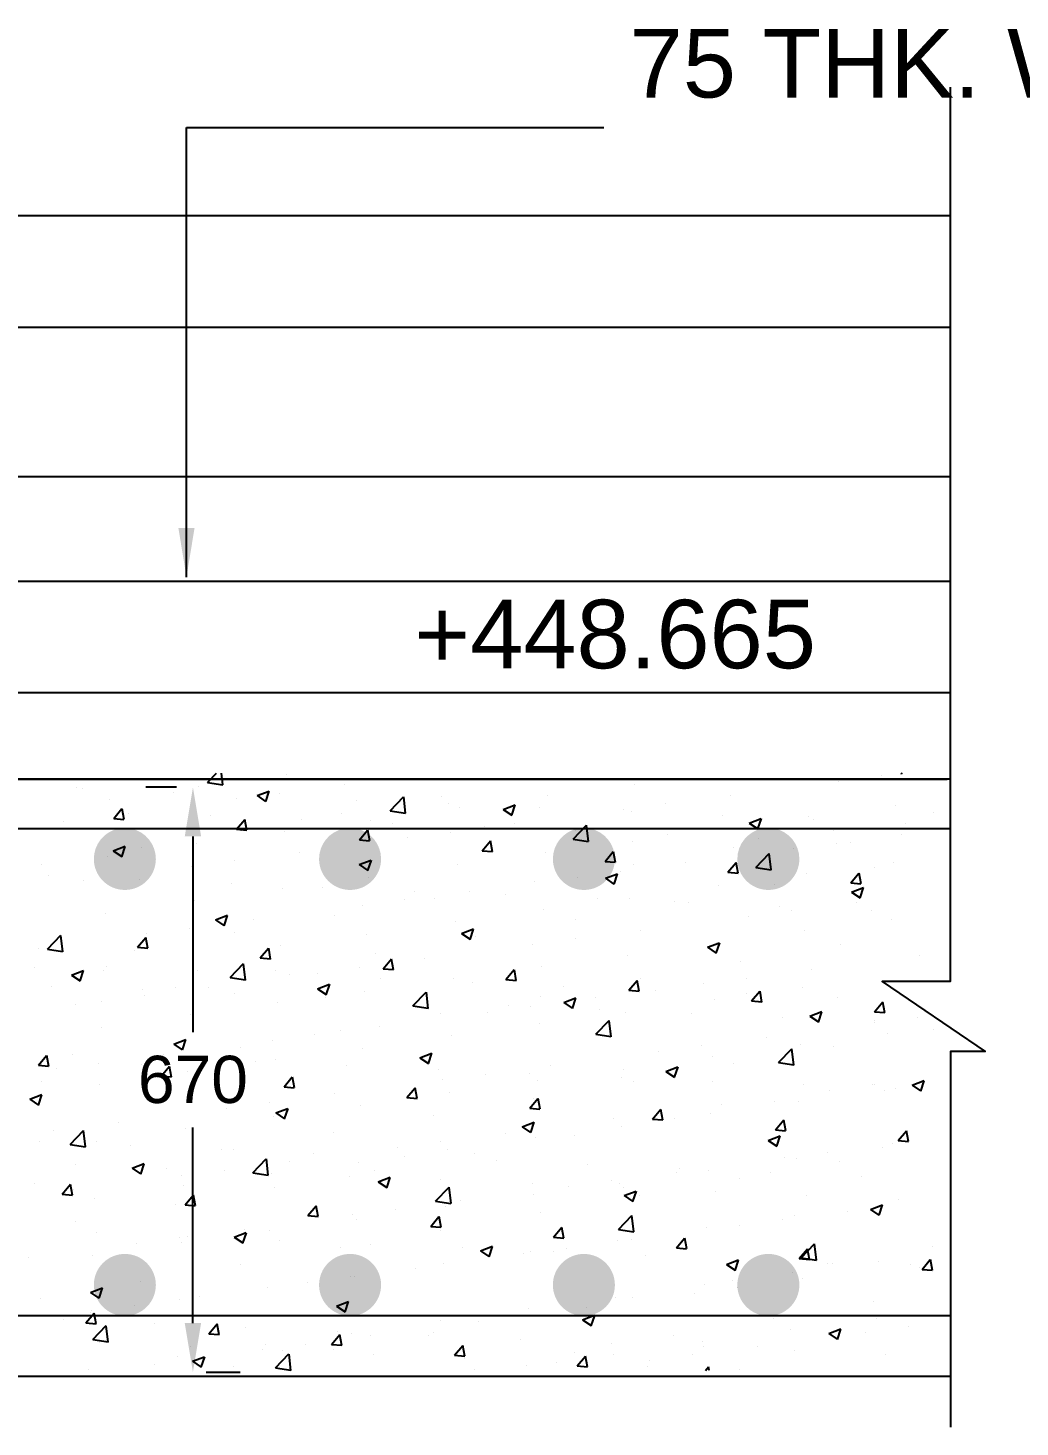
# Model space of a CAD drawing. Header units: inches. Extents: x 326 to 450, y 282 to 479.
# Drawn here: x 364.45 to 368.24, y 295.27 to 300.61 of the extents above; entities that cross this region are included whole.
import ezdxf

# ---------------------------------------------------------------- set-up
doc = ezdxf.new("R2010")
doc.units = ezdxf.units.IN
doc.header["$MEASUREMENT"] = 0
doc.linetypes.add('HIDDEN', pattern=[9.525, 6.35, -3.175])
for name, color, linetype in [('DIMENSION', 7, 'Continuous'), ('DRAWING', 7, 'Continuous'), ('HATCH', 7, 'Continuous'), ('TEXT', 7, 'Continuous')]:
    doc.layers.add(name, color=color, linetype=linetype)
doc.styles.get("Standard").update_dxf_attribs({"font": 'arial.ttf'})
doc.dimstyles.get("Standard").update_dxf_attribs({"dimtxt": 0.18, "dimasz": 0.1875, "dimexe": 0.18, "dimexo": 0.0625, "dimgap": 0.09, "dimtad": 0, "dimtih": 1, "dimtoh": 1, "dimdec": 4, "dimzin": 0, "dimdsep": 46, "dimtxsty": 'Standard', "dimcen": 0.09, "dimadec": 0, "dimazin": 0, "dimtfac": 1, "dimtdec": 4, "dimtofl": 0, "dimtmove": 0, "dimatfit": 3, "dimfxl": 1, "dimtolj": 1, "dimtzin": 0, "dimarcsym": 0})

# ---------------------------------------------------------------- blocks, each defined once
blk = doc.blocks.new('*D163')
at = {"color": 0, "lineweight": -2, "ltscale": 0.02, "transparency": 16777216}
for p, q in [((365.0198, 297.7117), (364.9023, 297.7117)), ((365.0823, 297.5242), (365.0823, 296.7781)), ((365.0823, 295.6681), (365.0823, 296.4143)), ((365.1327, 295.4806), (365.2623, 295.4806))]:
    blk.add_line(p, q, dxfattribs=at)
at = {"color": 0, "ltscale": 0.02, "transparency": 16777216}
for points in [[(365.0511, 297.5242), (365.1136, 297.5242), (365.0823, 297.7117)], [(365.0511, 295.6681), (365.1136, 295.6681), (365.0823, 295.4806)]]:
    blk.add_solid(points, dxfattribs=at)
at = {"layer": 'Defpoints', "color": 0, "ltscale": 0.02, "transparency": 16777216}
for p in [(365.0823, 297.7117), (365.0823, 297.7117), (365.0702, 295.4806)]:
    blk.add_point(p, dxfattribs=at)
at = {"color": 0, "ltscale": 0.02, "transparency": 16777216, "insert": (365.0823, 296.5962), "char_height": 0.18, "attachment_point": 5}
blk.add_mtext('\\A1;670', dxfattribs=at)

msp = doc.modelspace()

# ---------------------------------------------------------------- hatches: boundary and pattern name
at = {"linetype": 'HIDDEN', "ltscale": 0.02}
h = msp.add_hatch(color=256, dxfattribs=at)
h.paths.add_polyline_path([(360.90886, 297.4385, 1), (361.14546, 297.4385, 0.3538924), (361.05185, 297.5542), (361.00247, 297.5542, 0.3538924)])
h.paths.add_polyline_path([(362.10976, 297.4385, 0.3538924), (362.01615, 297.5542), (361.96677, 297.5542, 0.3538924), (361.87316, 297.4385, 1)])
h.paths.add_polyline_path([(362.85507, 297.4385, 1), (363.09167, 297.4385, 0.3538924), (362.99806, 297.5542), (362.94868, 297.5542, 0.3538924)])
h.paths.add_polyline_path([(364.08176, 297.4385, 0.3538924), (363.98814, 297.5542), (363.93877, 297.5542, 0.3538924), (363.84516, 297.4385, 1)])
h.paths.add_polyline_path([(364.94092, 297.4385, 0.3538924), (364.84731, 297.5542), (364.79793, 297.5542, 0.3538924), (364.70432, 297.4385, 1)])
h.paths.add_polyline_path([(365.80009, 297.4385, 0.3538924), (365.70648, 297.5542), (365.6571, 297.5542, 0.3538924), (365.56349, 297.4385, 1)])
h.paths.add_polyline_path([(366.69199, 297.4385, 0.3538924), (366.59837, 297.5542), (366.549, 297.5542, 0.3538924), (366.45538, 297.4385, 1)])
h.paths.add_polyline_path([(367.15908, 297.4385, 1), (367.39568, 297.4385, 0.3538924), (367.30207, 297.5542), (367.25269, 297.5542, 0.3538924)])
h.paths.add_polyline_path([(367.15908, 295.81331, 1), (367.39568, 295.81331, 1)])
h.paths.add_polyline_path([(366.45538, 295.81331, 1), (366.69199, 295.81331, 1)])
h.paths.add_polyline_path([(365.80009, 295.81331, 1), (365.56349, 295.81331, 1)])
h.paths.add_polyline_path([(364.94092, 295.81331, 1), (364.70432, 295.81331, 1)])
h.paths.add_polyline_path([(364.08176, 295.81331, 1), (363.84516, 295.81331, 1)])
h.paths.add_polyline_path([(363.09167, 295.81331, 1), (362.85507, 295.81331, 1)])
h.paths.add_polyline_path([(362.10976, 295.81331, 1), (361.87316, 295.81331, 1)])
h.paths.add_polyline_path([(361.14546, 295.81331, 1), (360.90886, 295.81331, 1)])
h.paths.add_polyline_path([(360.99744, 296.6246, 1), (360.76084, 296.6246, 1)])

# ---------------------------------------------------------------- linework, layer by layer
at = {"ltscale": 0.02}
for p, q in [((360.76084, 297.5542), (367.97119, 297.5542)), ((367.97262, 295.695), (360.76084, 295.695))]:
    msp.add_line(p, q, dxfattribs=at)
at = {"layer": 'DRAWING', "ltscale": 0.02}
for p, q in [((360.67582, 297.74233), (367.96008, 297.74233)), ((367.97262, 295.46382), (360.67582, 295.46382))]:
    msp.add_line(p, q, dxfattribs=at)
msp.add_lwpolyline([(367.97119, 300.38293), (367.97119, 296.97061), (367.71123, 296.97061), (368.10498, 296.7045), (367.97262, 296.7045), (367.97262, 295.27136)], dxfattribs=at)
for points in [[(367.97119, 299.46578), (361.41845, 299.46578), (361.41845, 299.89309), (367.97119, 299.89309)], [(367.97119, 298.49645), (361.41845, 298.49645), (361.41845, 298.89696), (367.97119, 298.89696)], [(360.67582, 298.07352), (367.97119, 298.07352), (367.97119, 297.74233), (360.67582, 297.74233)]]:
    msp.add_lwpolyline(points, close=True, dxfattribs=at)
at = {"layer": 'HATCH', "ltscale": 0.02}
for p, q in [((365.13784, 297.73047), (365.17203, 297.76611)), ((365.19634, 297.72098), (365.19109, 297.76611)), ((365.43846, 297.76143), (365.43846, 297.76143)), ((367.783, 297.76611), (367.78609, 297.76402)), ((367.78649, 297.76352), (367.78736, 297.76611)), ((364.63698, 297.70951), (364.63698, 297.70951)), ((364.66135, 297.70704), (364.66135, 297.70704)), ((365.10305, 297.71543), (365.10305, 297.71543)), ((365.13784, 297.73047), (365.19594, 297.72146)), ((365.65882, 297.72193), (365.65882, 297.72193)), ((366.4104, 297.74248), (366.4104, 297.74248)), ((366.76519, 297.72258), (366.76519, 297.72258)), ((367.54662, 297.73543), (367.54662, 297.73543)), ((367.71016, 297.75696), (367.71016, 297.75696)), ((364.76374, 297.66645), (364.76374, 297.66645)), ((365.01009, 297.69231), (365.01009, 297.69231)), ((365.24786, 297.66783), (365.24786, 297.66783)), ((365.32701, 297.67988), (365.37275, 297.69744)), ((365.32701, 297.67988), (365.3595, 297.65796)), ((365.35882, 297.67757), (365.35882, 297.67757)), ((365.3599, 297.65746), (365.37315, 297.69694)), ((365.41141, 297.68936), (365.41141, 297.68936)), ((365.70756, 297.66284), (365.70756, 297.66284)), ((365.83505, 297.62234), (365.88593, 297.67537)), ((365.89355, 297.61285), (365.88633, 297.67489)), ((366.02942, 297.67709), (366.02942, 297.67709)), ((366.43522, 297.68076), (366.43522, 297.68076)), ((367.13404, 297.68111), (367.13404, 297.68111)), ((364.78014, 297.59299), (364.81163, 297.63052)), ((364.7991, 297.61929), (364.7991, 297.61929)), ((364.81959, 297.58907), (364.81203, 297.63002)), ((364.83529, 297.61351), (364.83529, 297.61351)), ((365.14783, 297.60456), (365.14783, 297.60456)), ((365.64844, 297.61169), (365.64844, 297.61169)), ((365.83505, 297.62234), (365.89315, 297.61333)), ((366.05629, 297.6481), (366.05629, 297.6481)), ((366.0998, 297.63476), (366.0998, 297.63476)), ((366.26585, 297.62756), (366.31159, 297.64512)), ((366.26585, 297.62756), (366.29835, 297.60564)), ((366.29875, 297.60514), (366.31199, 297.64462)), ((366.40503, 297.63337), (366.40503, 297.63337)), ((366.72308, 297.62701), (366.72308, 297.62701)), ((366.75376, 297.61864), (366.75376, 297.61864)), ((366.88662, 297.64854), (366.88662, 297.64854)), ((367.1025, 297.6039), (367.1025, 297.6039)), ((367.43197, 297.60008), (367.43197, 297.60008)), ((367.76195, 297.64191), (367.76195, 297.64191)), ((367.90736, 297.61428), (367.90736, 297.61428)), ((364.58787, 297.58094), (364.58787, 297.58094)), ((364.78014, 297.59299), (364.81919, 297.58957)), ((365.24871, 297.552), (365.28021, 297.58953)), ((365.24871, 297.552), (365.28776, 297.54858)), ((365.26745, 297.54629), (365.26745, 297.54629)), ((365.28816, 297.54807), (365.2806, 297.58902)), ((365.49657, 297.58982), (365.49657, 297.58982)), ((365.71728, 297.511), (365.74878, 297.54853)), ((365.75673, 297.50708), (365.74918, 297.54803)), ((365.7605, 297.58578), (365.7605, 297.58578)), ((365.8453, 297.57509), (365.8453, 297.57509)), ((366.19404, 297.56035), (366.19404, 297.56035)), ((366.3105, 297.57269), (366.3105, 297.57269)), ((366.53225, 297.51421), (366.58314, 297.56724)), ((366.54277, 297.54562), (366.54277, 297.54562)), ((366.59076, 297.50472), (366.58354, 297.56676)), ((367.09655, 297.55409), (367.09655, 297.55409)), ((367.2047, 297.57524), (367.25044, 297.5928)), ((367.2047, 297.57524), (367.23719, 297.55332)), ((367.23759, 297.55282), (367.25084, 297.59229)), ((367.45123, 297.58917), (367.45123, 297.58917)), ((367.52638, 297.54888), (367.52638, 297.54888)), ((367.79997, 297.57443), (367.79997, 297.57443)), ((365.0951, 297.49796), (365.0951, 297.49796)), ((365.43052, 297.54396), (365.43052, 297.54396)), ((365.71728, 297.511), (365.75633, 297.50758)), ((365.89954, 297.51859), (365.89954, 297.51859)), ((366.06309, 297.54012), (366.06309, 297.54012)), ((366.18585, 297.47001), (366.21735, 297.50754)), ((366.2253, 297.46608), (366.21775, 297.50703)), ((366.53225, 297.51421), (366.59035, 297.5052)), ((366.75725, 297.50511), (366.75725, 297.50511)), ((366.89151, 297.53088), (366.89151, 297.53088)), ((367.24024, 297.51615), (367.24024, 297.51615)), ((367.5383, 297.4993), (367.5383, 297.4993)), ((367.58898, 297.50141), (367.58898, 297.50141)), ((367.78572, 297.53187), (367.78572, 297.53187)), ((364.7558, 297.44898), (364.7558, 297.44898)), ((364.77811, 297.46918), (364.82385, 297.48674)), ((364.77811, 297.46918), (364.8106, 297.44726)), ((364.811, 297.44676), (364.82425, 297.48623)), ((364.88647, 297.4809), (364.88647, 297.4809)), ((365.48697, 297.46427), (365.48697, 297.46427)), ((366.18585, 297.47001), (366.2249, 297.46659)), ((366.42727, 297.46328), (366.42727, 297.46328)), ((366.65442, 297.42901), (366.68592, 297.46654)), ((366.69387, 297.42509), (366.68632, 297.46604)), ((367.1454, 297.48349), (367.1454, 297.48349)), ((367.22946, 297.40608), (367.28034, 297.45911)), ((367.28796, 297.39659), (367.28074, 297.45863)), ((367.37476, 297.47777), (367.37476, 297.47777)), ((364.50549, 297.4155), (364.50549, 297.4155)), ((365.07601, 297.41017), (365.07601, 297.41017)), ((365.23955, 297.4317), (365.23955, 297.4317)), ((365.71695, 297.41686), (365.76269, 297.43442)), ((365.71695, 297.41686), (365.74945, 297.39494)), ((365.74985, 297.39444), (365.76309, 297.43391)), ((366.09186, 297.41729), (366.09186, 297.41729)), ((366.65443, 297.42901), (366.69347, 297.4256)), ((366.71477, 297.39088), (366.71477, 297.39088)), ((366.76441, 297.41809), (366.76441, 297.41809)), ((366.96218, 297.42345), (366.96218, 297.42345)), ((367.123, 297.38802), (367.15449, 297.42555)), ((367.123, 297.38802), (367.16204, 297.3846)), ((367.16244, 297.38409), (367.15489, 297.42504)), ((367.22946, 297.40608), (367.28756, 297.39707)), ((367.68292, 297.40544), (367.68292, 297.40544)), ((367.754, 297.42443), (367.754, 297.42443)), ((364.53138, 297.37498), (364.53138, 297.37498)), ((364.66343, 297.35585), (364.66343, 297.35585)), ((364.88012, 297.36024), (364.88012, 297.36024)), ((365.22885, 297.34551), (365.22885, 297.34551)), ((365.75255, 297.36831), (365.75255, 297.36831)), ((366.38343, 297.35269), (366.38343, 297.35269)), ((366.55122, 297.36935), (366.55122, 297.36935)), ((366.6558, 297.36454), (366.70154, 297.3821)), ((366.6558, 297.36454), (366.68829, 297.34262)), ((366.68869, 297.34212), (366.70194, 297.38159)), ((367.08861, 297.33661), (367.08861, 297.33661)), ((367.30193, 297.34005), (367.30193, 297.34005)), ((367.42403, 297.38261), (367.42403, 297.38261)), ((367.59157, 297.34702), (367.62306, 297.38456)), ((367.59157, 297.34702), (367.63061, 297.34361)), ((367.63101, 297.3431), (367.62346, 297.38405)), ((365.08716, 297.28049), (365.08716, 297.28049)), ((365.42258, 297.32648), (365.42258, 297.32648)), ((365.57759, 297.33077), (365.57759, 297.33077)), ((365.89123, 297.28246), (365.89123, 297.28246)), ((365.92632, 297.31604), (365.92632, 297.31604)), ((366.00245, 297.2873), (366.00245, 297.2873)), ((366.13865, 297.31503), (366.13865, 297.31503)), ((366.27506, 297.3013), (366.27506, 297.3013)), ((366.62379, 297.28657), (366.62379, 297.28657)), ((366.74931, 297.28763), (366.74931, 297.28763)), ((367.59465, 297.31222), (367.64039, 297.32978)), ((367.59465, 297.31222), (367.62714, 297.2903)), ((367.62754, 297.28979), (367.64079, 297.32927)), ((364.74785, 297.23151), (364.74785, 297.23151)), ((365.72769, 297.26093), (365.72769, 297.26093)), ((366.41933, 297.24581), (366.41933, 297.24581)), ((366.92095, 297.27465), (366.92095, 297.27465)), ((366.97253, 297.27183), (366.97253, 297.27183)), ((367.32126, 297.2571), (367.32126, 297.2571)), ((367.36645, 297.24164), (367.36645, 297.24164)), ((367.61386, 297.27421), (367.61386, 297.27421)), ((367.67, 297.24236), (367.67, 297.24236)), ((365.06769, 297.17404), (365.06769, 297.17404)), ((365.16805, 297.20615), (365.21379, 297.22371)), ((365.16805, 297.20615), (365.20055, 297.18424)), ((365.20095, 297.18373), (365.21419, 297.22321)), ((365.31511, 297.20661), (365.31511, 297.20661)), ((365.62146, 297.2219), (365.62146, 297.2219)), ((366.08391, 297.19981), (366.08391, 297.19981)), ((366.1069, 297.15383), (366.15264, 297.17139)), ((366.53997, 297.20926), (366.53997, 297.20926)), ((367.2029, 297.22011), (367.2029, 297.22011)), ((367.74606, 297.20696), (367.74606, 297.20696)), ((364.52725, 297.0941), (364.57813, 297.14713)), ((364.58575, 297.08461), (364.57853, 297.14665)), ((364.87078, 297.1016), (364.90228, 297.13913)), ((364.91023, 297.09768), (364.90268, 297.13863)), ((364.90415, 297.15251), (364.90415, 297.15251)), ((365.24048, 297.1565), (365.24048, 297.1565)), ((365.74461, 297.15083), (365.74461, 297.15083)), ((366.1069, 297.15383), (366.1394, 297.13192)), ((366.13979, 297.13141), (366.15304, 297.17089)), ((366.15898, 297.14386), (366.15898, 297.14386)), ((366.54291, 297.13322), (366.54291, 297.13322)), ((366.79033, 297.16579), (366.79033, 297.16579)), ((367.04575, 297.10152), (367.09149, 297.11907)), ((367.07864, 297.07909), (367.09189, 297.11857)), ((367.08067, 297.11914), (367.08067, 297.11914)), ((367.41608, 297.16514), (367.41608, 297.16514)), ((364.49157, 297.09819), (364.49157, 297.09819)), ((364.52725, 297.0941), (364.58535, 297.08509)), ((364.8595, 297.09111), (364.8595, 297.09111)), ((364.87078, 297.1016), (364.90983, 297.09818)), ((365.33935, 297.0606), (365.37085, 297.09814)), ((365.3788, 297.05668), (365.37125, 297.09763)), ((365.41463, 297.10901), (365.41463, 297.10901)), ((365.778, 297.07846), (365.778, 297.07846)), ((366.37937, 297.11169), (366.37937, 297.11169)), ((366.74136, 297.07016), (366.74136, 297.07016)), ((367.04575, 297.10152), (367.07824, 297.0796)), ((367.55143, 297.11143), (367.55143, 297.11143)), ((367.85459, 297.07087), (367.85459, 297.07087)), ((364.47851, 297.02571), (364.47851, 297.02571)), ((364.61915, 296.99545), (364.66489, 297.01301)), ((364.65205, 296.97303), (364.66529, 297.01251)), ((364.73991, 297.01403), (364.73991, 297.01403)), ((364.7529, 297.02642), (364.7529, 297.02642)), ((365.07921, 297.06301), (365.07921, 297.06301)), ((365.10164, 297.01168), (365.10164, 297.01168)), ((365.22445, 296.98597), (365.27533, 297.039)), ((365.28295, 296.97648), (365.27574, 297.03852)), ((365.33936, 297.0606), (365.3784, 297.05719)), ((365.39702, 297.01307), (365.39702, 297.01307)), ((365.71937, 297.0248), (365.71937, 297.0248)), ((365.80793, 297.01961), (365.83942, 297.05714)), ((365.80793, 297.01961), (365.84697, 297.01619)), ((365.84737, 297.01569), (365.83982, 297.05664)), ((365.96679, 297.05737), (365.96679, 297.05737)), ((366.2765, 296.97861), (366.30799, 297.01615)), ((366.31594, 296.97469), (366.30839, 297.01564)), ((366.41139, 297.02834), (366.41139, 297.02834)), ((367.17044, 297.04603), (367.17044, 297.04603)), ((367.44201, 297.01655), (367.44201, 297.01655)), ((364.61915, 296.99545), (364.65165, 296.97353)), ((365.22445, 296.98597), (365.28255, 296.97696)), ((365.45037, 296.99695), (365.45037, 296.99695)), ((365.55583, 297.00327), (365.55583, 297.00327)), ((365.558, 296.94313), (365.60374, 296.96069)), ((365.59089, 296.92071), (365.60414, 296.96019)), ((365.79911, 296.98221), (365.79911, 296.98221)), ((366.07597, 296.98234), (366.07597, 296.98234)), ((366.14784, 296.96748), (366.14784, 296.96748)), ((366.2765, 296.97861), (366.31554, 296.9752)), ((366.74507, 296.93762), (366.77656, 296.97515)), ((366.78451, 296.9337), (366.77696, 296.97465)), ((366.78946, 296.98064), (366.78946, 296.98064)), ((367.03105, 296.96245), (367.03105, 296.96245)), ((367.19459, 296.98398), (367.19459, 296.98398)), ((364.54191, 296.9534), (364.54191, 296.9534)), ((364.89064, 296.93867), (364.89064, 296.93867)), ((364.89583, 296.91638), (364.89583, 296.91638)), ((365.01603, 296.94767), (365.01603, 296.94767)), ((365.14325, 296.94895), (365.14325, 296.94895)), ((365.23938, 296.92393), (365.23938, 296.92393)), ((365.558, 296.94313), (365.5905, 296.92121)), ((365.58811, 296.9092), (365.58811, 296.9092)), ((365.73666, 296.93336), (365.73666, 296.93336)), ((365.92166, 296.87784), (365.97254, 296.93087)), ((365.98016, 296.86835), (365.97294, 296.93039)), ((366.40848, 296.91524), (366.40848, 296.91524)), ((366.49658, 296.95274), (366.49658, 296.95274)), ((366.49685, 296.89081), (366.54259, 296.90837)), ((366.52974, 296.86839), (366.54299, 296.90787)), ((366.61847, 296.90813), (366.61847, 296.90813)), ((366.74507, 296.93762), (366.78412, 296.9342)), ((366.84531, 296.93801), (366.84531, 296.93801)), ((367.19405, 296.92328), (367.19405, 296.92328)), ((367.21364, 296.89663), (367.24513, 296.93416)), ((367.25309, 296.8927), (367.24553, 296.93365)), ((367.40814, 296.94767), (367.40814, 296.94767)), ((367.54278, 296.90854), (367.54278, 296.90854)), ((364.63505, 296.88227), (364.63505, 296.88227)), ((364.73229, 296.89484), (364.73229, 296.89484)), ((365.40669, 296.89154), (365.40669, 296.89154)), ((365.92166, 296.87784), (365.97976, 296.86883)), ((365.93685, 296.89446), (365.93685, 296.89446)), ((366.20751, 296.85403), (366.20751, 296.85403)), ((366.28558, 296.87973), (366.28558, 296.87973)), ((366.37105, 296.87556), (366.37105, 296.87556)), ((366.49685, 296.89081), (366.52934, 296.86889)), ((366.63432, 296.86499), (366.63432, 296.86499)), ((366.73342, 296.85269), (366.73342, 296.85269)), ((367.07272, 296.90167), (367.07272, 296.90167)), ((367.21364, 296.89663), (367.25269, 296.89321)), ((367.43569, 296.83849), (367.48143, 296.85605)), ((367.46859, 296.81607), (367.48183, 296.85555)), ((367.68221, 296.85563), (367.7137, 296.89316)), ((367.68221, 296.85563), (367.72126, 296.85221)), ((367.72166, 296.85171), (367.7141, 296.89266)), ((365.07127, 296.84554), (365.07127, 296.84554)), ((365.79493, 296.79971), (365.79493, 296.79971)), ((366.02749, 296.84984), (366.02749, 296.84984)), ((366.40344, 296.81087), (366.40344, 296.81087)), ((366.61886, 296.76971), (366.66975, 296.82274)), ((366.67737, 296.76022), (366.67015, 296.82226)), ((366.98305, 296.85026), (366.98305, 296.85026)), ((367.33179, 296.83552), (367.33179, 296.83552)), ((367.43569, 296.83849), (367.46819, 296.81657)), ((367.68052, 296.82079), (367.68052, 296.82079)), ((367.68273, 296.81321), (367.68273, 296.81321)), ((367.84627, 296.83474), (367.84627, 296.83474)), ((364.73197, 296.79656), (364.73197, 296.79656)), ((365.0091, 296.73243), (365.05484, 296.74999)), ((365.04199, 296.71001), (365.05524, 296.74949)), ((365.38397, 296.7456), (365.38397, 296.7456)), ((365.54751, 296.76713), (365.54751, 296.76713)), ((365.64651, 296.78445), (365.64651, 296.78445)), ((366.06802, 296.76487), (366.06802, 296.76487)), ((366.61886, 296.76971), (366.67696, 296.7607)), ((367.27015, 296.75889), (367.27015, 296.75889)), ((367.73017, 296.77202), (367.73017, 296.77202)), ((367.90544, 296.78704), (367.90544, 296.78704)), ((364.62293, 296.69435), (364.62293, 296.69435)), ((364.97139, 296.69129), (364.97139, 296.69129)), ((365.0091, 296.73243), (365.0416, 296.71051)), ((365.26553, 296.71905), (365.26553, 296.71905)), ((365.72872, 296.71589), (365.72872, 296.71589)), ((365.94795, 296.68011), (365.99369, 296.69767)), ((365.98084, 296.65769), (365.99409, 296.69716)), ((366.85919, 296.70479), (366.85919, 296.70479)), ((367.02273, 296.72632), (367.02273, 296.72632)), ((367.31607, 296.66158), (367.36695, 296.71461)), ((367.37457, 296.65209), (367.36735, 296.71413)), ((367.4002, 296.73019), (367.4002, 296.73019)), ((367.52445, 296.72164), (367.52445, 296.72164)), ((364.49286, 296.6512), (364.52435, 296.68873)), ((364.49286, 296.6512), (364.5319, 296.64779)), ((364.5323, 296.64728), (364.52475, 296.68823)), ((364.72397, 296.65871), (364.72397, 296.65871)), ((364.88454, 296.65365), (364.88454, 296.65365)), ((364.96143, 296.61021), (364.99292, 296.64774)), ((364.97167, 296.67962), (364.97167, 296.67962)), ((365.00087, 296.60629), (364.99332, 296.64723)), ((365.3204, 296.66488), (365.3204, 296.66488)), ((365.39874, 296.67407), (365.39874, 296.67407)), ((365.66914, 296.65015), (365.66914, 296.65015)), ((365.94795, 296.68011), (365.98044, 296.65819)), ((366.44661, 296.65047), (366.44661, 296.65047)), ((366.88679, 296.62779), (366.93253, 296.64535)), ((366.91969, 296.60537), (366.93293, 296.64484)), ((367.06478, 296.6842), (367.06478, 296.6842)), ((367.14347, 296.65625), (367.14347, 296.65625)), ((367.31607, 296.66158), (367.37417, 296.65257)), ((364.50356, 296.58826), (364.50356, 296.58826)), ((364.56043, 296.63718), (364.56043, 296.63718)), ((364.96143, 296.61021), (365.00048, 296.60679)), ((365.06333, 296.62807), (365.06333, 296.62807)), ((365.43, 296.56921), (365.46149, 296.60675)), ((365.46944, 296.56529), (365.46189, 296.60624)), ((366.01787, 296.63541), (366.01787, 296.63541)), ((366.03565, 296.59636), (366.03565, 296.59636)), ((366.19919, 296.61789), (366.19919, 296.61789)), ((366.36661, 296.62068), (366.36661, 296.62068)), ((366.3955, 296.59339), (366.3955, 296.59339)), ((366.71534, 296.60594), (366.71534, 296.60594)), ((366.72547, 296.63522), (366.72547, 296.63522)), ((366.76249, 296.59085), (366.76249, 296.59085)), ((366.88679, 296.62779), (366.91929, 296.60587)), ((367.06408, 296.59121), (367.06408, 296.59121)), ((367.82564, 296.57547), (367.87138, 296.59303)), ((367.85853, 296.55305), (367.87178, 296.59252)), ((364.4602, 296.52173), (364.50594, 296.53928)), ((364.49309, 296.49931), (364.50634, 296.53878)), ((364.72402, 296.57909), (364.72402, 296.57909)), ((365.43, 296.56921), (365.46905, 296.5658)), ((365.62307, 296.54205), (365.62307, 296.54205)), ((365.89857, 296.52822), (365.93006, 296.56575)), ((365.93802, 296.5243), (365.93046, 296.56524)), ((366.06008, 296.5474), (366.06008, 296.5474)), ((367.41281, 296.57647), (367.41281, 296.57647)), ((367.51087, 296.55554), (367.51087, 296.55554)), ((367.67441, 296.57708), (367.67441, 296.57708)), ((367.68099, 296.5782), (367.68099, 296.5782)), ((367.72223, 296.55454), (367.72223, 296.55454)), ((367.76155, 296.56174), (367.76155, 296.56174)), ((367.82564, 296.57547), (367.85814, 296.55355)), ((364.4602, 296.52173), (364.4927, 296.49981)), ((365.21211, 296.48794), (365.21211, 296.48794)), ((365.37565, 296.50947), (365.37565, 296.50947)), ((365.39905, 296.46941), (365.44479, 296.48697)), ((365.43194, 296.44699), (365.44519, 296.48646)), ((365.72078, 296.49842), (365.72078, 296.49842)), ((365.89857, 296.52822), (365.93762, 296.5248)), ((366.36714, 296.48722), (366.39863, 296.52476)), ((366.36714, 296.48722), (366.40619, 296.48381)), ((366.3815, 296.52545), (366.3815, 296.52545)), ((366.40659, 296.4833), (366.39903, 296.52425)), ((366.83571, 296.44623), (366.86721, 296.48376)), ((366.87516, 296.44231), (366.8676, 296.48325)), ((367.09829, 296.50123), (367.09829, 296.50123)), ((367.30001, 296.51281), (367.30001, 296.51281)), ((367.39225, 296.51272), (367.39225, 296.51272)), ((364.79953, 296.43363), (364.79953, 296.43363)), ((365.3908, 296.45659), (365.3908, 296.45659)), ((365.39905, 296.46941), (365.43154, 296.44749)), ((366.00052, 296.46006), (366.00052, 296.46006)), ((366.33789, 296.41709), (366.38364, 296.43465)), ((366.37079, 296.39466), (366.38403, 296.43414)), ((366.68733, 296.44712), (366.68733, 296.44712)), ((366.83571, 296.44623), (366.87476, 296.44281)), ((366.85087, 296.46865), (366.85087, 296.46865)), ((366.91902, 296.44741), (366.91902, 296.44741)), ((367.05683, 296.46672), (367.05683, 296.46672)), ((367.30428, 296.40523), (367.33578, 296.44277)), ((367.34373, 296.40131), (367.33617, 296.44226)), ((364.55212, 296.40105), (364.55212, 296.40105)), ((364.61386, 296.3496), (364.66474, 296.40263)), ((364.67236, 296.34011), (364.66514, 296.40215)), ((365.05538, 296.4106), (365.05538, 296.4106)), ((365.61954, 296.39466), (365.61954, 296.39466)), ((366.27475, 296.39281), (366.27475, 296.39281)), ((366.33789, 296.41709), (366.37039, 296.39517)), ((366.38755, 296.37592), (366.38755, 296.37592)), ((366.53804, 296.38201), (366.53804, 296.38201)), ((366.71753, 296.41774), (366.71753, 296.41774)), ((367.27674, 296.36477), (367.32248, 296.38233)), ((367.30428, 296.40523), (367.34333, 296.40182)), ((367.30963, 296.34234), (367.32288, 296.38182)), ((367.77285, 296.36424), (367.80435, 296.40177)), ((367.8123, 296.36032), (367.80475, 296.40126)), ((364.49572, 296.36053), (364.49572, 296.36053)), ((364.61386, 296.3496), (364.67196, 296.34059)), ((364.71608, 296.36162), (364.71608, 296.36162)), ((364.84445, 296.34579), (364.84445, 296.34579)), ((365.19319, 296.33106), (365.19319, 296.33106)), ((365.23855, 296.32926), (365.23855, 296.32926)), ((365.86379, 296.3387), (365.86379, 296.3387)), ((366.02734, 296.36023), (366.02734, 296.36023)), ((366.05214, 296.32992), (366.05214, 296.32992)), ((367.27674, 296.36477), (367.30924, 296.34285)), ((367.50255, 296.31941), (367.50255, 296.31941)), ((367.71428, 296.33707), (367.71428, 296.33707)), ((367.74997, 296.35199), (367.74997, 296.35199)), ((367.77285, 296.36424), (367.8119, 296.36082)), ((364.63346, 296.27278), (364.63346, 296.27278)), ((364.85015, 296.2587), (364.89589, 296.27626)), ((364.85757, 296.26387), (364.85757, 296.26387)), ((364.88304, 296.23628), (364.89629, 296.27576)), ((365.31106, 296.24147), (365.36195, 296.2945)), ((365.36956, 296.23198), (365.36235, 296.29402)), ((365.45121, 296.28439), (365.45121, 296.28439)), ((365.54192, 296.31632), (365.54192, 296.31632)), ((365.71283, 296.28094), (365.71283, 296.28094)), ((365.89066, 296.30159), (365.89066, 296.30159)), ((366.15706, 296.31662), (366.15706, 296.31662)), ((366.23939, 296.28685), (366.23939, 296.28685)), ((366.58813, 296.27212), (366.58813, 296.27212)), ((367.33901, 296.29788), (367.33901, 296.29788)), ((367.38431, 296.29525), (367.38431, 296.29525)), ((367.5495, 296.28419), (367.5495, 296.28419)), ((364.85015, 296.2587), (364.88264, 296.23679)), ((364.98219, 296.25804), (364.98219, 296.25804)), ((365.04026, 296.23028), (365.04026, 296.23028)), ((365.2038, 296.25181), (365.2038, 296.25181)), ((365.31106, 296.24147), (365.36916, 296.23246)), ((365.33093, 296.24331), (365.33093, 296.24331)), ((365.38286, 296.23912), (365.38286, 296.23912)), ((365.67966, 296.22857), (365.67966, 296.22857)), ((365.77607, 296.25122), (365.77607, 296.25122)), ((365.78899, 296.20638), (365.83474, 296.22394)), ((365.82189, 296.18396), (365.83513, 296.22344)), ((366.0284, 296.21384), (366.0284, 296.21384)), ((366.67902, 296.21099), (366.67902, 296.21099)), ((366.92643, 296.24357), (366.92643, 296.24357)), ((366.93686, 296.25739), (366.93686, 296.25739)), ((367.04889, 296.24925), (367.04889, 296.24925)), ((367.16852, 296.21879), (367.16852, 296.21879)), ((367.2856, 296.24265), (367.2856, 296.24265)), ((367.63433, 296.22792), (367.63433, 296.22792)), ((364.47659, 296.19847), (364.47659, 296.19847)), ((364.5835, 296.15981), (364.61499, 296.19734)), ((364.5835, 296.15981), (364.62255, 296.15639)), ((364.62294, 296.15589), (364.61539, 296.19684)), ((364.62768, 296.17597), (364.62768, 296.17597)), ((365.04744, 296.19312), (365.04744, 296.19312)), ((365.39509, 296.18582), (365.39509, 296.18582)), ((365.78899, 296.20638), (365.82149, 296.18447)), ((366.00827, 296.13334), (366.05915, 296.18637)), ((366.06677, 296.12385), (366.05955, 296.18589)), ((366.37713, 296.1991), (366.37713, 296.1991)), ((366.37961, 296.15845), (366.37961, 296.15845)), ((366.51547, 296.18946), (366.51547, 296.18946)), ((366.70959, 296.20027), (366.70959, 296.20027)), ((366.72587, 296.18437), (366.72587, 296.18437)), ((366.72784, 296.15406), (366.77358, 296.17162)), ((366.76073, 296.13164), (366.77398, 296.17112)), ((367.0746, 296.16963), (367.0746, 296.16963)), ((364.70813, 296.14414), (364.70813, 296.14414)), ((365.01411, 296.12043), (365.01411, 296.12043)), ((365.05207, 296.11882), (365.08356, 296.15635)), ((365.05207, 296.11882), (365.09112, 296.1154)), ((365.09152, 296.11489), (365.08396, 296.15584)), ((365.52064, 296.07782), (365.55214, 296.11535)), ((365.56009, 296.0739), (365.55253, 296.11485)), ((366.00827, 296.13334), (366.06637, 296.12433)), ((366.04419, 296.11245), (366.04419, 296.11245)), ((366.10289, 296.13515), (366.10289, 296.13515)), ((366.72784, 296.15406), (366.76034, 296.13215)), ((366.78753, 296.15339), (366.78753, 296.15339)), ((367.42334, 296.1549), (367.42334, 296.1549)), ((367.66669, 296.10174), (367.71243, 296.1193)), ((367.69958, 296.07932), (367.71283, 296.1188)), ((367.70634, 296.1196), (367.70634, 296.1196)), ((367.77207, 296.14016), (367.77207, 296.14016)), ((364.63312, 296.05503), (364.63312, 296.05503)), ((365.52064, 296.07782), (365.55969, 296.07441)), ((365.69194, 296.08104), (365.69194, 296.08104)), ((365.70489, 296.06347), (365.70489, 296.06347)), ((365.85548, 296.10257), (365.85548, 296.10257)), ((365.98921, 296.03683), (366.02071, 296.07436)), ((366.02866, 296.0329), (366.0211, 296.07385)), ((366.40655, 296.088), (366.40655, 296.088)), ((366.70548, 296.02521), (366.75636, 296.07824)), ((366.76398, 296.01572), (366.75676, 296.07776)), ((367.3307, 296.06175), (367.3307, 296.06175)), ((367.37636, 296.07778), (367.37636, 296.07778)), ((367.57811, 296.09433), (367.57811, 296.09433)), ((367.66669, 296.10174), (367.69918, 296.07983)), ((364.71448, 296.01373), (364.71448, 296.01373)), ((365.06321, 295.99899), (365.06321, 295.99899)), ((365.24009, 295.99568), (365.28584, 296.01324)), ((365.27299, 295.97326), (365.28623, 296.01274)), ((365.27936, 296.02673), (365.27936, 296.02673)), ((365.37491, 296.02165), (365.37491, 296.02165)), ((365.98921, 296.03683), (366.02826, 296.03341)), ((366.02557, 296.0226), (366.02557, 296.0226)), ((366.45778, 295.99583), (366.48928, 296.03336)), ((366.49723, 295.99191), (366.48968, 296.03286)), ((366.70548, 296.02521), (366.76358, 296.0162)), ((367.04095, 296.03178), (367.04095, 296.03178)), ((367.16715, 296.04022), (367.16715, 296.04022)), ((364.8684, 295.97262), (364.8684, 295.97262)), ((365.03194, 295.99415), (365.03194, 295.99415)), ((365.0395, 295.97565), (365.0395, 295.97565)), ((365.24009, 295.99568), (365.27259, 295.97376)), ((365.41195, 295.98426), (365.41195, 295.98426)), ((365.64458, 295.95721), (365.64458, 295.95721)), ((365.76068, 295.96952), (365.76068, 295.96952)), ((366.10942, 295.95479), (366.10942, 295.95479)), ((366.17894, 295.94336), (366.22468, 295.96092)), ((366.21183, 295.92094), (366.22508, 295.96042)), ((366.45778, 295.99583), (366.49683, 295.99242)), ((366.50716, 295.95333), (366.50716, 295.95333)), ((366.70164, 295.9828), (366.70164, 295.9828)), ((366.75458, 295.98591), (366.75458, 295.98591)), ((366.92635, 295.95484), (366.95785, 295.99237)), ((366.92636, 295.95484), (366.9654, 295.95142)), ((366.9658, 295.95091), (366.95825, 295.99186)), ((367.39493, 295.91384), (367.42642, 295.95138)), ((367.40268, 295.91708), (367.45356, 295.97011)), ((367.43437, 295.90992), (367.42682, 295.95087)), ((367.46118, 295.90759), (367.45397, 295.96963)), ((367.90351, 295.9598), (367.90351, 295.9598)), ((364.45582, 295.9183), (364.45582, 295.9183)), ((364.70019, 295.92667), (364.70019, 295.92667)), ((365.2636, 295.89181), (365.2636, 295.89181)), ((366.03625, 295.89498), (366.03625, 295.89498)), ((366.17894, 295.94336), (366.21144, 295.92144)), ((366.34362, 295.9318), (366.34362, 295.9318)), ((366.37167, 295.94098), (366.37167, 295.94098)), ((366.45815, 295.94005), (366.45815, 295.94005)), ((366.80689, 295.92532), (366.80689, 295.92532)), ((367.11779, 295.89104), (367.16353, 295.9086)), ((367.11779, 295.89104), (367.15028, 295.86912)), ((367.15068, 295.86862), (367.16393, 295.9081)), ((367.15562, 295.91058), (367.15562, 295.91058)), ((367.39493, 295.91384), (367.43397, 295.91043)), ((367.40268, 295.91708), (367.46078, 295.90807)), ((367.50436, 295.89585), (367.50436, 295.89585)), ((367.52253, 295.8944), (367.52253, 295.8944)), ((367.6984, 295.90213), (367.6984, 295.90213)), ((367.81883, 295.89098), (367.81883, 295.89098)), ((367.8635, 295.87285), (367.89499, 295.91038)), ((367.90294, 295.86892), (367.89539, 295.90987)), ((365.68362, 295.84491), (365.68362, 295.84491)), ((365.69694, 295.846), (365.69694, 295.846)), ((365.93104, 295.87749), (365.93104, 295.87749)), ((367.36842, 295.8603), (367.36842, 295.8603)), ((367.85309, 295.88111), (367.85309, 295.88111)), ((367.8635, 295.87285), (367.90254, 295.86943)), ((364.69119, 295.78498), (364.73694, 295.80254)), ((364.69119, 295.78498), (364.72369, 295.76306)), ((364.72409, 295.76256), (364.73733, 295.80203)), ((364.88262, 295.82641), (364.88262, 295.82641)), ((365.36697, 295.80418), (365.36697, 295.80418)), ((365.52008, 295.82338), (365.52008, 295.82338)), ((367.033, 295.81431), (367.033, 295.81431)), ((367.14154, 295.829), (367.14154, 295.829)), ((367.15884, 295.80409), (367.15884, 295.80409)), ((367.40626, 295.83667), (367.40626, 295.83667)), ((364.50163, 295.76102), (364.50163, 295.76102)), ((364.86008, 295.73649), (364.86008, 295.73649)), ((365.03155, 295.75818), (365.03155, 295.75818)), ((365.1075, 295.76906), (365.1075, 295.76906)), ((365.63004, 295.73266), (365.67578, 295.75022)), ((365.63004, 295.73266), (365.66254, 295.71074)), ((365.66293, 295.71024), (365.67618, 295.74971)), ((366.6937, 295.76533), (366.6937, 295.76533)), ((366.76056, 295.76361), (366.76056, 295.76361)), ((366.9953, 295.78256), (366.9953, 295.78256)), ((367.67906, 295.75096), (367.67906, 295.75096)), ((364.58726, 295.6799), (364.58726, 295.6799)), ((364.67414, 295.66842), (364.70564, 295.70595)), ((364.69225, 295.7092), (364.69225, 295.7092)), ((364.69654, 295.71496), (364.69654, 295.71496)), ((364.71359, 295.6645), (364.70603, 295.70545)), ((366.02831, 295.67751), (366.02831, 295.67751)), ((366.3353, 295.69567), (366.3353, 295.69567)), ((366.36372, 295.7235), (366.36372, 295.7235)), ((366.37958, 295.69821), (366.37958, 295.69821)), ((366.56889, 295.68034), (366.61463, 295.6979)), ((366.56889, 295.68034), (366.60138, 295.65842)), ((366.58272, 295.72825), (366.58272, 295.72825)), ((366.60178, 295.65792), (366.61503, 295.69739)), ((367.29808, 295.68557), (367.29808, 295.68557)), ((367.69045, 295.68465), (367.69045, 295.68465)), ((364.67414, 295.66842), (364.71319, 295.665)), ((364.70047, 295.6051), (364.75135, 295.65813)), ((364.75897, 295.59561), (364.75175, 295.65765)), ((364.936, 295.66517), (364.936, 295.66517)), ((365.14271, 295.62742), (365.17421, 295.66496)), ((365.14271, 295.62742), (365.18176, 295.62401)), ((365.18216, 295.6235), (365.17461, 295.66445)), ((365.28473, 295.65043), (365.28473, 295.65043)), ((365.61128, 295.58643), (365.64278, 295.62396)), ((365.63347, 295.6357), (365.63347, 295.6357)), ((365.65073, 295.58251), (365.64318, 295.62346)), ((365.689, 295.62853), (365.689, 295.62853)), ((365.99859, 295.63281), (365.99859, 295.63281)), ((366.17176, 295.67414), (366.17176, 295.67414)), ((367.36048, 295.64283), (367.36048, 295.64283)), ((367.50773, 295.62802), (367.55348, 295.64558)), ((367.50773, 295.62802), (367.54023, 295.6061)), ((367.54063, 295.6056), (367.55387, 295.64507)), ((367.64698, 295.63332), (367.64698, 295.63332)), ((367.81052, 295.65485), (367.81052, 295.65485)), ((364.70047, 295.6051), (364.75857, 295.59609)), ((364.72501, 295.59215), (364.72501, 295.59215)), ((365.07374, 295.57742), (365.07374, 295.57742)), ((365.35903, 295.5867), (365.35903, 295.5867)), ((365.51176, 295.58725), (365.51176, 295.58725)), ((365.61129, 295.58643), (365.65033, 295.58301)), ((365.75918, 295.61982), (365.75918, 295.61982)), ((365.9822, 295.62096), (365.9822, 295.62096)), ((366.07986, 295.54544), (366.11135, 295.58297)), ((366.1193, 295.54151), (366.11175, 295.58246)), ((366.33094, 295.60623), (366.33094, 295.60623)), ((366.67967, 295.5915), (366.67967, 295.5915)), ((366.9171, 295.62017), (366.9171, 295.62017)), ((367.02506, 295.59683), (367.02506, 295.59683)), ((367.02841, 295.57676), (367.02841, 295.57676)), ((367.2344, 295.57901), (367.2344, 295.57901)), ((365.02361, 295.54071), (365.02361, 295.54071)), ((365.08114, 295.52196), (365.12688, 295.53951)), ((365.08114, 295.52196), (365.11364, 295.50004)), ((365.11403, 295.49953), (365.12728, 295.53901)), ((365.34822, 295.56572), (365.34822, 295.56572)), ((365.39767, 295.49697), (365.44856, 295.55)), ((365.42248, 295.56268), (365.42248, 295.56268)), ((365.45616, 295.4876), (365.44896, 295.54952)), ((365.61761, 295.56742), (365.61761, 295.56742)), ((365.77121, 295.54795), (365.77121, 295.54795)), ((366.07986, 295.54544), (366.1189, 295.54202)), ((366.11995, 295.53321), (366.11995, 295.53321)), ((366.46868, 295.51848), (366.46868, 295.51848)), ((366.53611, 295.55477), (366.53611, 295.55477)), ((366.54843, 295.50444), (366.57992, 295.54197)), ((366.58787, 295.50052), (366.58032, 295.54147)), ((366.68575, 295.54785), (366.68575, 295.54785)), ((366.82344, 295.5249), (366.82344, 295.5249)), ((366.98698, 295.54643), (366.98698, 295.54643)), ((367.37714, 295.56203), (367.37714, 295.56203)), ((367.72588, 295.54729), (367.72588, 295.54729)), ((364.6843, 295.49173), (364.6843, 295.49173)), ((364.93564, 295.5114), (364.93564, 295.5114)), ((365.23663, 295.50202), (365.23663, 295.50202)), ((365.39767, 295.49697), (365.45577, 295.48796)), ((366.15513, 295.48938), (366.15513, 295.48938)), ((366.35578, 295.50603), (366.35578, 295.50603)), ((366.54843, 295.50444), (366.58747, 295.50102)), ((366.81742, 295.50374), (366.81742, 295.50374)), ((367.03726, 295.4876), (367.04849, 295.50098)), ((367.05126, 295.4876), (367.04889, 295.50047)), ((367.16615, 295.48901), (367.16615, 295.48901))]:
    msp.add_line(p, q, dxfattribs=at)

# ---------------------------------------------------------------- texts
at = {"layer": 'TEXT', "attachment_point": 1}
for s, insert, char_height, width in [('75 THK. W.C IN CC M30', (366.74801, 300.60459), 0.2613116, 4.6765438), ('+448.665', (365.92653, 298.42716), 0.261312, 1.5207517)]:
    msp.add_mtext(s, dxfattribs=dict(at, insert=insert, char_height=char_height, width=width))

# ---------------------------------------------------------------- dimensions: what is measured, and where the dimension line sits
at = {"ltscale": 0.02}
dim = msp.add_linear_dim(base=(365.08233, 297.71173), p1=(365.07019, 295.48059), p2=(365.08233, 297.71173), angle=90, text='670', dimstyle='Standard', dxfattribs=at)
dim.commit()
dim.dimension.update_dxf_attribs({"geometry": '*D163', "text_midpoint": (365.08233, 296.59616)})

# ---------------------------------------------------------------- leaders
at = {"layer": 'DIMENSION', "ltscale": 0.02}
msp.add_leader([(365.05768, 298.51362), (365.05768, 300.2284), (366.64959, 300.2284)], dimstyle='Standard', override={"dimgap": 0.09, "dimtad": 0}, dxfattribs=at)

doc.saveas('drawing.dxf')
